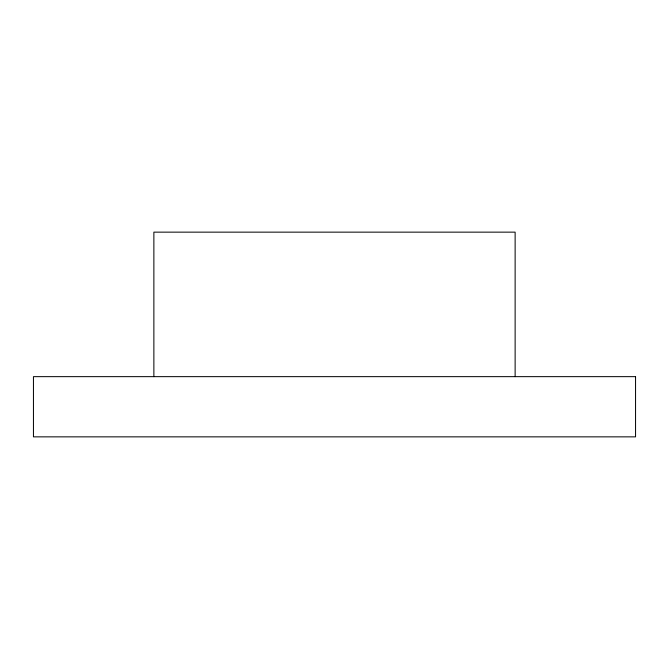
<?xml version="1.0" encoding="UTF-8"?>
<svg xmlns="http://www.w3.org/2000/svg" width="669" height="669" viewBox="0 0 669 669"><rect width="100%" height="100%" fill="white"/><g stroke="black" fill="none" stroke-linecap="round" stroke-linejoin="round"><path stroke-width="1" d="M515.13 376.647L515.13 232.143L153.87 232.143L153.87 376.647M635.55 376.647L33.45 376.647L33.45 436.857L635.55 436.857L635.55 376.647"/></g></svg>
